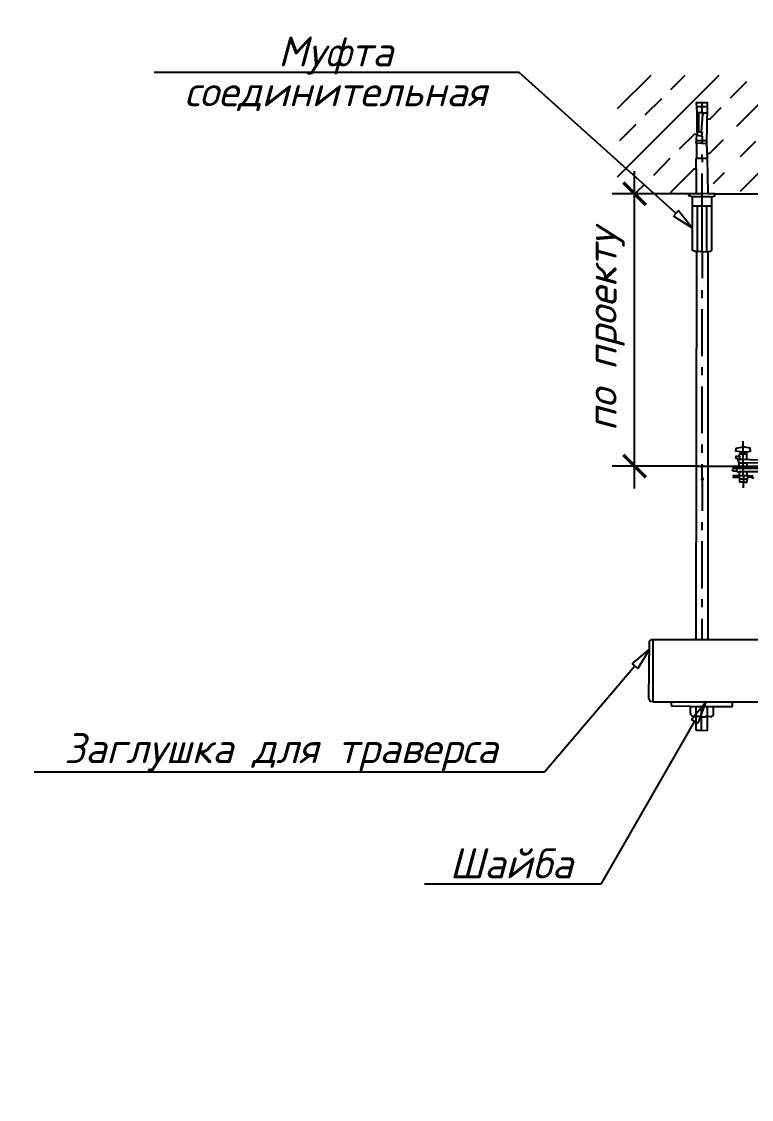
# Model space of a CAD drawing. Header units: millimetres. Extents: x -3689 to 3021565, y -698052 to -604547.
# Drawn here: x 2709735 to 2714616, y -687331 to -680122 of the extents above; entities that cross this region are included whole.
import ezdxf
from ezdxf import colors
from ezdxf.entities.mleader import LeaderData, LeaderLine
from ezdxf.math import Vec2, Vec3

# ---------------------------------------------------------------- set-up
doc = ezdxf.new("R2010")
doc.units = ezdxf.units.MM
doc.header["$PDMODE"] = 35
doc.layers.get('0').update_dxf_attribs({"lineweight": 0})
doc.layers.get('Defpoints').update_dxf_attribs({"color": 4})
doc.layers.add('PFV', color=7, linetype='Continuous')
doc.layers.add('ВК-текст К1', color=7, linetype='Continuous', lineweight=25)
doc.layers.add('Размеры', color=82, linetype='Continuous', lineweight=9)
doc.styles.add('SPDS', font='isocpeui.ttf')
doc.dimstyles.new('м 100', dxfattribs={"dimscale": 100, "dimtxt": 2, "dimasz": 1.5, "dimexe": 1.5, "dimexo": 0.625, "dimtad": 1, "dimdec": 0, "dimrnd": 5, "dimtxsty": 'SPDS', "dimblk": 'ARCHTICK', "dimcen": 2.5, "dimdle": 1.5, "dimclrd": 256, "dimclre": 256, "dimclrt": 256, "dimadec": 0, "dimazin": 0, "dimtfac": 1, "dimtdec": 0, "dimtmove": 1, "dimatfit": 3, "dimldrblk": 'OPEN30', "dimfxl": 1, "dimarcsym": 0})

# ---------------------------------------------------------------- blocks, each defined once
blk = doc.blocks.new('_ARCHTICK')
at = {"color": 0, "linetype": 'ByBlock', "const_width": 0.15}
blk.add_lwpolyline([(-0.5, -0.5), (0.5, 0.5)], dxfattribs=at)
blk = doc.blocks.new('*D517')
at = {"layer": 'Defpoints', "color": 0, "transparency": 16777216}
for p in [(2713834.6, -681273), (2714350.6, -681273), (2714325.7, -683095)]:
    blk.add_point(p, dxfattribs=at)
at = {"layer": 'Размеры', "lineweight": -2, "transparency": 16777216}
for p, q in [((2713834.6, -683245), (2713834.6, -681123)), ((2714288.1, -681273), (2713684.6, -681273)), ((2714263.2, -683095), (2713684.6, -683095))]:
    blk.add_line(p, q, dxfattribs=at)
at = {"layer": 'Размеры', "lineweight": -2, "transparency": 16777216, "xscale": 150, "yscale": 150, "zscale": 150}
for p, rotation in [((2713834.6, -681273), 90), ((2713834.6, -683095), 270)]:
    blk.add_blockref('_ARCHTICK', p, dxfattribs=dict(at, rotation=rotation))
at = {"layer": 'Размеры', "transparency": 16777216, "insert": (2713642.1, -682184), "char_height": 200, "attachment_point": 5, "rotation": 90, "style": 'SPDS'}
blk.add_mtext('по проекту', dxfattribs=at)
blk = doc.blocks.new('_OPEN30')
at = {"color": 0, "linetype": 'ByBlock'}
for p, q in [((-1, 0.268), (0, 0)), ((0, 0), (-1, -0.268)), ((0, 0), (-1, 0))]:
    blk.add_line(p, q, dxfattribs=at)
blk = doc.blocks.new('_ClosedBlank')
at = {"color": 0, "linetype": 'ByBlock', "lineweight": -2}
for p, q in [((-1, 0.167), (0, 0)), ((-1, 0.167), (-1, -0.167)), ((0, 0), (-1, -0.167))]:
    blk.add_line(p, q, dxfattribs=at)
blk = doc.blocks.new('Подвес 1')
at = {"layer": 'PFV', "color": 0}
for points in [[(80242.8, -301535, 0), (80922.6, -300855.3, 0)], [(80242.8, -301079.5, 0), (80467, -300855.3, 0)], [(80598.7, -300951.3, 0), (80694.8, -300855.3, 0)], [(80997.3, -301008.3, 0), (81107.6, -300898, 0)], [(81040, -301196.9, 0), (81381.6, -300855.3, 0)], [(81064.9, -301631.1, 0), (81837.1, -300855.3, 0)], [(80427.9, -301122.2, 0), (80538.2, -301011.8, 0)], [(80840.7, -301314.3, 0), (80844.3, -301065.2, 0), (80844.3, -301040.3, 0), (80769.5, -301040.3, 0), (80773.1, -301104.4, 0), (80773.1, -301115, 0), (80773.1, -301232.5, 0), (80787.3, -301232.5, 0), (80808.7, -301239.6, 0), (80805.1, -301260.9, 0)], [(80808.7, -301107.9, 0), (80808.7, -301036.8, 0)], [(80769.5, -301065.2, 0), (80808.7, -301065.2, 0)], [(80805.1, -301236, 0), (80812.2, -301118.6, 0), (80815.8, -301107.9, 0), (80776.6, -301107.9, 0)], [(80787.3, -301232.5, 0), (80787.3, -301107.9, 0)], [(80808.7, -301065.2, 0), (80844.3, -301065.2, 0)], [(80815.8, -301111.5, 0), (80819.3, -301111.5, 0), (80822.9, -301107.9, 0), (80837.1, -301107.9, 0), (80840.7, -301111.5, 0), (80840.7, -301107.9, 0)], [(80844.3, -301150.6, 0), (80862.1, -301147.1, 0), (80936.8, -301072.3, 0)], [(80257.1, -301293, 0), (80367.4, -301182.7, 0)], [(80776.6, -301250.3, 0), (80755.3, -301253.8, 0), (80655.6, -301349.9, 0)], [(80744.6, -301670.2, 0), (80719.7, -301663.1, 0), (80723.3, -301648.9, 0), (80847.8, -301645.3, 0), (80844.3, -301414, 0), (80840.7, -301314.3, 0), (80769.5, -301310.8, 0), (80773.1, -301257.4, 0), (80780.2, -301257.4, 0), (80808.7, -301264.5, 0), (80808.7, -301314.3, 0)], [(80776.6, -301232.5, 0), (80773.1, -301228.9, 0)], [(80776.6, -301257.4, 0), (80776.6, -301232.5, 0)], [(80769.5, -301293, 0), (80808.7, -301293, 0)], [(80773.1, -301314.3, 0), (80773.1, -301310.8, 0)], [(80773.1, -301410.4, 0), (80773.1, -301314.3, 0)], [(80808.7, -301293, 0), (80844.3, -301293, 0)], [(80844.3, -301381.9, 0), (80862.1, -301374.8, 0), (80951, -301285.9, 0)], [(81064.9, -301399.7, 0), (81168.1, -301296.5, 0)], [(80484.8, -301524.3, 0), (80595.1, -301410.4, 0)], [(80769.5, -301481.6, 0), (80769.5, -301414, 0), (80773.1, -301410.4, 0), (80840.7, -301410.4, 0)], [(80773.1, -301410.4, 0), (80773.1, -301414, 0)], [(80808.7, -301410.4, 0), (80808.7, -301385.5, 0)], [(80808.7, -301410.4, 0), (80808.7, -301438.9, 0)], [(80598.7, -301648.9, 0), (80605.8, -301631.1, 0), (80755.3, -301481.6, 0), (80769.5, -301481.6, 0), (80769.5, -301648.9, 0)], [(80808.7, -301648.9, 0), (80808.7, -301513.6, 0)], [(80883.4, -301581.2, 0), (80958.1, -301506.5, 0)], [(80367.4, -301648.9, 0), (80374.5, -301634.6, 0), (80424.3, -301584.8, 0)], [(80744.6, -301730.7, 0), (80744.6, -301670.2, 0), (80748.2, -301666.6, 0), (80865.6, -301666.6, 0), (80869.2, -301670.2, 0), (80872.7, -301670.2, 0)], [(80769.5, -304631.1, 0), (80773.1, -302033.2, 0), (80783.8, -302033.2, 0), (80830, -302036.8, 0), (80865.6, -302033.2, 0), (80872.7, -302026.1, 0), (80872.7, -301670.2, 0), (80894.1, -301663.1, 0), (80894.1, -301648.9, 0), (84748.2, -301648.9, 0), (84755.3, -301666.6, 0), (84769.5, -301666.6, 0), (84776.6, -301670.2, 0), (84901.2, -301670.2, 0), (84901.2, -301730.7, 0)], [(80808.7, -301666.6, 0), (80808.7, -301648.9, 0)], [(80808.7, -301727.1, 0), (80808.7, -301666.6, 0)], [(80894.1, -301648.9, 0), (80851.4, -301648.9, 0), (80847.8, -301645.3, 0)], [(80481.3, -305047.4, 0), (80481.3, -304631.1, 0), (81701.9, -304631.1, 0)], [(80769.5, -302036.8, 0), (80744.6, -302029.6, 0), (80744.6, -301730.7, 0), (80869.2, -301730.7, 0)], [(80776.6, -302033.2, 0), (80776.6, -301730.7, 0)], [(80808.7, -302036.8, 0), (80808.7, -301727.1, 0)], [(80840.7, -302033.2, 0), (80840.7, -301730.7, 0)], [(80869.2, -301730.7, 0), (80872.7, -301727.1, 0)], [(80808.7, -302036.8, 0), (80808.7, -302214.7, 0)], [(80847.8, -304631.1, 0), (80847.8, -302036.8, 0)], [(80808.7, -302346.4, 0), (80808.7, -302293, 0)], [(80808.7, -302734.3, 0), (80808.7, -302421.1, 0)], [(80808.7, -302862.4, 0), (80808.7, -302809, 0)], [(81057.8, -303485.1, 0), (81054.2, -303438.9, 0), (81047.1, -303424.7, 0), (81072, -303424.7, 0), (81182.3, -303428.2, 0)], [(80808.7, -303250.3, 0), (80808.7, -302937.1, 0)], [(80808.7, -303381.9, 0), (80808.7, -303325, 0)], [(81064.9, -303374.8, 0), (81032.9, -303371.3, 0), (81036.4, -303349.9, 0), (81082.7, -303342.8, 0)], [(81082.7, -303428.2, 0), (81082.7, -303389.1, 0), (81086.3, -303385.5, 0), (81086.3, -303374.8, 0), (81082.7, -303371.3, 0), (81082.7, -303303.7, 0)], [(81107.6, -303428.2, 0), (81107.6, -303374.8, 0), (81132.5, -303371.3, 0), (81129, -303349.9, 0), (81082.7, -303342.8, 0)], [(81047.1, -303424.7, 0), (81032.9, -303417.5, 0), (81036.4, -303403.3, 0), (81057.8, -303403.3, 0), (81057.8, -303421.1, 0)], [(81057.8, -303403.3, 0), (81057.8, -303392.6, 0), (81061.3, -303389.1, 0), (81082.7, -303389.1, 0)], [(81064.9, -303389.1, 0), (81064.9, -303374.8, 0), (81086.3, -303374.8, 0)], [(81082.7, -303389.1, 0), (81107.6, -303389.1, 0)], [(81082.7, -303485.1, 0), (81086.3, -303481.6, 0), (81086.3, -303470.9, 0), (81082.7, -303467.4, 0), (81082.7, -303428.2, 0)], [(81086.3, -303374.8, 0), (81107.6, -303374.8, 0)], [(80769.5, -303470.9, 0), (80808.7, -303470.9, 0)], [(80808.7, -303559.9, 0), (80808.7, -303456.7, 0)], [(80808.7, -303470.9, 0), (80847.8, -303470.9, 0)], [(80847.8, -303470.9, 0), (81057.8, -303470.9, 0)], [(81057.8, -303510.1, 0), (81011.5, -303502.9, 0), (81015.1, -303485.1, 0), (81193, -303485.1, 0), (81200.1, -303495.8, 0)], [(81040, -303506.5, 0), (81040, -303485.1, 0)], [(81057.8, -303449.6, 0), (81082.7, -303449.6, 0)], [(81057.8, -303470.9, 0), (81086.3, -303470.9, 0)], [(81082.7, -303449.6, 0), (81107.6, -303449.6, 0)], [(81082.7, -303506.5, 0), (81082.7, -303485.1, 0)], [(81086.3, -303470.9, 0), (81111.2, -303470.9, 0)], [(81111.2, -303485.1, 0), (81107.6, -303449.6, 0), (81196.6, -303446, 0), (81203.7, -303435.3, 0)], [(81111.2, -303470.9, 0), (81185.9, -303470.9, 0)], [(80808.7, -303559.9, 0), (80805.1, -303559.9, 0), (80805.1, -303563.4, 0), (80808.7, -303567, 0), (80808.7, -303769.8, 0)], [(80808.7, -303559.9, 0), (80815.8, -303559.9, 0), (80815.8, -303552.8, 0), (80808.7, -303552.8, 0)], [(81082.7, -303577.7, 0), (81107.6, -303577.7, 0), (81111.2, -303552.8, 0), (81118.3, -303535, 0), (81015.1, -303535, 0), (81015.1, -303545.6, 0), (81050.7, -303545.6, 0), (81064.9, -303556.3, 0), (81107.6, -303556.3, 0)], [(81047.1, -303542.1, 0), (81047.1, -303538.5, 0), (81050.7, -303535, 0), (81047.1, -303535, 0)], [(81057.8, -303531.4, 0), (81057.8, -303510.1, 0), (81061.3, -303506.5, 0), (81104, -303506.5, 0), (81107.6, -303510.1, 0), (81107.6, -303531.4, 0)], [(81082.7, -303577.7, 0), (81061.3, -303577.7, 0), (81061.3, -303556.3, 0)], [(81082.7, -303531.4, 0), (81082.7, -303506.5, 0)], [(81082.7, -303577.7, 0), (81086.3, -303574.1, 0), (81086.3, -303556.3, 0)], [(81086.3, -303556.3, 0), (81086.3, -303531.4, 0)], [(81107.6, -303510.1, 0), (81111.2, -303506.5, 0), (81182.3, -303506.5, 0), (81185.9, -303510.1, 0), (81189.5, -303510.1, 0)], [(81118.3, -303535, 0), (81125.4, -303535, 0)], [(81118.3, -303542.1, 0), (81125.4, -303542.1, 0)], [(81153.9, -303552.8, 0), (81129, -303545.6, 0), (81125.4, -303535, 0), (81150.3, -303535, 0)], [(81082.7, -303577.7, 0), (81082.7, -303616.8, 0)], [(81086.3, -303577.7, 0), (81082.7, -303577.7, 0)], [(80808.7, -303898, 0), (80808.7, -303844.6, 0)], [(80805.1, -304285.9, 0), (80808.7, -304282.3, 0), (80808.7, -303972.7, 0)], [(80808.7, -304414, 0), (80808.7, -304360.6, 0)], [(80808.7, -304631.1, 0), (80808.7, -304492.3, 0)], [(80481.3, -305047.4, 0), (80463.5, -305043.9, 0), (80452.8, -305022.5, 0), (80456.4, -304641.7, 0), (80467, -304631.1, 0), (80481.3, -304631.1, 0)], [(80481.3, -305047.4, 0), (80602.3, -305047.4, 0)], [(80730.4, -305079.5, 0), (80605.8, -305075.9, 0), (80602.3, -305047.4, 0), (80936.8, -305047.4, 0), (80947.5, -305047.4, 0)], [(80769.5, -305147.1, 0), (80741.1, -305143.5, 0), (80730.4, -305129.3, 0), (80730.4, -305079.5, 0), (80769.5, -305079.5, 0)], [(80798, -305239.6, 0), (80773.1, -305239.6, 0), (80769.5, -305236, 0), (80769.5, -305079.5, 0), (80844.3, -305079.5, 0)], [(80798, -305239.6, 0), (80844.3, -305236, 0), (80844.3, -305079.5, 0), (80936.8, -305079, 0), (80947.5, -305079.5, 0), (80948.3, -305079.3, 0)], [(80805.1, -305239.6, 0), (80805.1, -305104.4, 0), (80808.7, -305079.5, 0)], [(80847.8, -305143.5, 0), (80851.4, -305143.5, 0), (80869.2, -305147.1, 0), (80883.4, -305136.4, 0), (80883.4, -305079.5, 0)], [(80947.5, -305079.5, 0), (81008, -305079.5, 0), (81011.5, -305075.9, 0), (81011.5, -305047.4, 0), (85043.5, -305047.4, 0)], [(80947.5, -305047.4, 0), (80947.5, -305047.4, 0), (80947.5, -305047.4, 0), (81011.5, -305047.4, 0)], [(80947.5, -305047.4, 0), (80947.5, -305047.4, 0)], [(80769.5, -305147.1, 0), (80773.1, -305143.5, 0), (80805.1, -305143.5, 0)], [(80805.1, -305147.1, 0), (80830, -305147.1, 0), (80833.6, -305143.5, 0), (80847.8, -305143.5, 0)]]:
    blk.add_polyline3d(points, dxfattribs=at)

msp = doc.modelspace()

# ---------------------------------------------------------------- dimensions: what is measured, and where the dimension line sits
at = {"layer": 'Размеры'}
dim = msp.add_linear_dim(base=(2713834.5917, -681272.9723), p1=(2714325.6884, -683095.0363), p2=(2714350.5989, -681272.9723), angle=90, text='по проекту', dimstyle='м 100', dxfattribs=at)
dim.commit()
dim.dimension.update_dxf_attribs({"geometry": '*D517', "text_midpoint": (2713642.0917, -682184.0043)})

# ---------------------------------------------------------------- leaders
ml = msp.add_multileader_mtext('Standard')
ml.set_content('\\A1;\\pxt7;Газобетон', color=256, style='SPDS')
ml.set_leader_properties(color=256, linetype='ByLayer', lineweight=-1)
ml.build(insert=Vec2(0, 0))
ml.multileader.update_dxf_attribs({"text_left_attachment_type": 6, "text_right_attachment_type": 6, "dogleg_length": 50, "arrow_head_size": 125, "scale": 50})
ctx = ml.context
ctx.base_point, ctx.scale, ctx.char_height, ctx.arrow_head_size, ctx.landing_gap_size, ctx.plane_origin = Vec3(2773345.9263, -686382.4309), 50, 125, 125, 1, Vec3(2774806.7944, -681254.582)
ctx.left_attachment, ctx.right_attachment, ctx.text_align_type = 6, 6, 2
notes = []
notes.append((ctx, [(1, (1, 1, 0), (2774239.4983, -686382.4309), (-1, 0), 50, [(0, [(2775230.2296, -686941.1334)], 0, [])])]))
ctx.mtext.insert, ctx.mtext.width, ctx.mtext.defined_height, ctx.mtext.alignment, ctx.mtext.flow_direction = Vec3(2774188.4983, -686232.4309), 1977.214218, 738.4865, 3, 5
ml = msp.add_multileader_mtext('Standard')
ml.set_content('\\A1;\\pxt7;Газобетон', color=256, style='SPDS')
ml.set_leader_properties(color=256, linetype='ByLayer', lineweight=-1)
ml.build(insert=Vec2(0, 0))
ml.multileader.update_dxf_attribs({"text_left_attachment_type": 6, "text_right_attachment_type": 6, "dogleg_length": 50, "arrow_head_size": 125, "scale": 50})
ctx = ml.context
ctx.base_point, ctx.scale, ctx.char_height, ctx.arrow_head_size, ctx.landing_gap_size, ctx.plane_origin = Vec3(2795881.9997, -686382.4309), 50, 125, 125, 1, Vec3(2797342.8677, -681254.582)
ctx.left_attachment, ctx.right_attachment, ctx.text_align_type = 6, 6, 2
notes.append((ctx, [(1, (1, 1, 0), (2796775.5716, -686382.4309), (-1, 0), 50, [(0, [(2797766.3029, -686941.1334)], 0, [])])]))
ctx.mtext.insert, ctx.mtext.width, ctx.mtext.defined_height, ctx.mtext.alignment, ctx.mtext.flow_direction = Vec3(2796724.5716, -686232.4309), 1977.214218, 738.4865, 3, 5
ml = msp.add_multileader_mtext('Standard')
ml.set_content('\\A1;\\pxt7;Регулируемый подвес для системы подвесных потолков\\PLmin=250\\PLmax=1000', color=256, style='SPDS')
ml.set_leader_properties(color=256, linetype='ByLayer', lineweight=-1)
ml.build(insert=Vec2(0, 0))
ml.multileader.update_dxf_attribs({"text_left_attachment_type": 6, "text_right_attachment_type": 6, "dogleg_length": 50, "arrow_head_size": 125, "scale": 50})
ctx = ml.context
ctx.base_point, ctx.scale, ctx.char_height, ctx.arrow_head_size, ctx.landing_gap_size, ctx.plane_origin = Vec3(2778628.3747, -686573.793), 50, 100, 125, 1, Vec3(2779860.1349, -680968.3352)
ctx.left_attachment, ctx.right_attachment, ctx.text_align_type = 6, 6, 2
notes.append((ctx, [(1, (1, 1, 0), (2780572.799, -686573.793), (-1, 0), 50, [(0, [(2781272.2433, -686329.4527)], 0, [])])]))
ctx.mtext.insert, ctx.mtext.width, ctx.mtext.defined_height, ctx.mtext.alignment, ctx.mtext.flow_direction = Vec3(2780521.799, -686453.793), 1977.214218, 738.4865, 3, 5
ml = msp.add_multileader_mtext('Standard')
ml.set_content('\\A1;\\pxt7;Саморез для газобетона с дюбелем\\Pшаг 0,3....0,5 м', color=256, style='SPDS')
ml.set_leader_properties(color=256, linetype='ByLayer', lineweight=-1)
ml.build(insert=Vec2(0, 0))
ml.multileader.update_dxf_attribs({"text_left_attachment_type": 6, "text_right_attachment_type": 6, "dogleg_length": 50, "arrow_head_size": 125, "scale": 50})
ctx = ml.context
ctx.base_point, ctx.scale, ctx.char_height, ctx.arrow_head_size, ctx.landing_gap_size, ctx.plane_origin = Vec3(2795356.0126, -687044.1559), 50, 125, 125, 1, Vec3(2797342.8677, -679770.3583)
ctx.left_attachment, ctx.right_attachment, ctx.text_align_type = 6, 6, 2
notes.append((ctx, [(1, (1, 1, 0), (2797249.111, -687044.1559), (-1, 0), 50, [(1, [(2798732.1421, -687330.6056)], 0, [])])]))
ctx.mtext.insert, ctx.mtext.width, ctx.mtext.defined_height, ctx.mtext.alignment, ctx.mtext.flow_direction = Vec3(2797198.111, -686894.1559), 1977.214218, 738.4865, 3, 5
at = {"layer": 'ВК-текст К1'}
ml = msp.add_multileader_mtext('Standard', dxfattribs=at)
ml.set_content('Заглушка для траверса ', color=256, style='SPDS')
ml.set_leader_properties(color=256, linetype='ByLayer', lineweight=-1)
ml.set_arrow_properties(name='CLOSEDBLANK')
ml.build(insert=Vec2(0, 0))
ml.multileader.update_dxf_attribs({"text_left_attachment_type": 6, "text_right_attachment_type": 6, "dogleg_length": 150, "arrow_head_size": 150})
ctx = ml.context
ctx.base_point, ctx.char_height, ctx.arrow_head_size, ctx.landing_gap_size, ctx.plane_origin = Vec3(2709855.9546, -685141.3146), 200, 150, 50, Vec3(2702101.6832, -681953.3182)
ctx.left_attachment, ctx.right_attachment, ctx.text_align_type = 6, 6, 1
notes.append((ctx, [(1, (1, 1, 0), (2713232.1667, -685141.3146), (-1, 0), 150, [(0, [(2713933.7378, -684318.4532)], 0, [])])]))
ctx.mtext.insert, ctx.mtext.rotation, ctx.mtext.alignment, ctx.mtext.line_spacing_factor, ctx.mtext.line_spacing_style, ctx.mtext.flow_direction = Vec3(2711469.0606, -684881.3146), 6.283185307, 2, 0.8, 2, 5
ctx.mtext.has_bg_fill, ctx.mtext.bg_color, ctx.mtext.bg_scale_factor, ctx.mtext.bg_transparency, ctx.mtext.use_window_bg_color = 1, -1027028792, 1.5, 0, 1
for ctx, leaders in notes:
    for number, flags, end, landing, length, lines in leaders:
        leader = LeaderData()
        leader.index, (leader.has_last_leader_line, leader.has_dogleg_vector, leader.attachment_direction) = number, flags
        leader.last_leader_point, leader.dogleg_vector, leader.dogleg_length = Vec3(end), Vec3(landing), length
        for number, points, colour, breaks in lines:
            line = LeaderLine()
            line.index, line.vertices, line.color, line.breaks = number, Vec3.list(points), colors.encode_raw_color(colour), breaks
            leader.lines.append(line)
        ctx.leaders.append(leader)

# ---------------------------------------------------------------- next in the draw order: leaders
ml = msp.add_multileader_mtext('Standard', dxfattribs=at)
ml.set_content('Муфта \\Pсоединительная', color=256, style='SPDS')
ml.set_leader_properties(color=256, linetype='ByLayer', lineweight=-1)
ml.set_arrow_properties(name='CLOSEDBLANK')
ml.build(insert=Vec2(0, 0))
ml.multileader.update_dxf_attribs({"text_left_attachment_type": 6, "text_right_attachment_type": 6, "dogleg_length": 150, "arrow_head_size": 150})
ctx = ml.context
ctx.base_point, ctx.char_height, ctx.arrow_head_size, ctx.landing_gap_size, ctx.plane_origin = Vec3(2710757.5928, -680461.5132), 200, 150, 50, Vec3(2693615.2252, -679789.201)
ctx.left_attachment, ctx.right_attachment, ctx.text_align_type = 6, 6, 1
notes = []
notes.append((ctx, [(1, (1, 1, 0), (2713062.1382, -680461.5132), (-1, 0), 150, [(0, [(2714222.4854, -681504.2888)], 0, [])])]))
ctx.mtext.insert, ctx.mtext.rotation, ctx.mtext.alignment, ctx.mtext.line_spacing_factor, ctx.mtext.line_spacing_style, ctx.mtext.flow_direction = Vec3(2711834.8655, -680221.5132), 6.283185307, 2, 0.8, 2, 5
ctx.mtext.has_bg_fill, ctx.mtext.bg_color, ctx.mtext.bg_scale_factor, ctx.mtext.bg_transparency, ctx.mtext.use_window_bg_color = 1, -1027028792, 1.5, 0, 1
ml = msp.add_multileader_mtext('Standard', dxfattribs=at)
ml.set_content('Шайба ', color=256, style='SPDS')
ml.set_leader_properties(color=256, linetype='ByLayer', lineweight=-1)
ml.set_arrow_properties(name='CLOSEDBLANK')
ml.build(insert=Vec2(0, 0))
ml.multileader.update_dxf_attribs({"text_left_attachment_type": 6, "text_right_attachment_type": 6, "dogleg_length": 150, "arrow_head_size": 150})
ctx = ml.context
ctx.base_point, ctx.char_height, ctx.arrow_head_size, ctx.landing_gap_size, ctx.plane_origin = Vec3(2712559.8346, -685891.74), 200, 150, 50, Vec3(2702478.5935, -682306.4133)
ctx.left_attachment, ctx.right_attachment, ctx.text_align_type = 6, 6, 1
notes.append((ctx, [(1, (1, 1, 0), (2713609.077, -685891.74), (-1, 0), 150, [(0, [(2714310.6481, -684671.5483)], 0, [])])]))
ctx.mtext.insert, ctx.mtext.rotation, ctx.mtext.alignment, ctx.mtext.line_spacing_factor, ctx.mtext.line_spacing_style, ctx.mtext.flow_direction = Vec3(2713009.4558, -685651.74), 6.283185307, 2, 0.8, 2, 5
ctx.mtext.has_bg_fill, ctx.mtext.bg_color, ctx.mtext.bg_scale_factor, ctx.mtext.bg_transparency, ctx.mtext.use_window_bg_color = 1, -1027028792, 1.5, 0, 1
for ctx, leaders in notes:
    for number, flags, end, landing, length, lines in leaders:
        leader = LeaderData()
        leader.index, (leader.has_last_leader_line, leader.has_dogleg_vector, leader.attachment_direction) = number, flags
        leader.last_leader_point, leader.dogleg_vector, leader.dogleg_length = Vec3(end), Vec3(landing), length
        for number, points, colour, breaks in lines:
            line = LeaderLine()
            line.index, line.vertices, line.color, line.breaks = number, Vec3.list(points), colors.encode_raw_color(colour), breaks
            leader.lines.append(line)
        ctx.leaders.append(leader)

# ---------------------------------------------------------------- next in the draw order: block references
msp.add_blockref('Подвес 1', (2633477.8708, -379624.1215))

# ---------------------------------------------------------------- next in the draw order: leaders
ml = msp.add_multileader_mtext('Standard')
ml.set_content('\\A1;\\pxt7;П-образный оцинк. перфорированный профиль\\Pt=1.5 мм', color=256, style='SPDS')
ml.set_leader_properties(color=256, linetype='ByLayer', lineweight=-1)
ml.build(insert=Vec2(0, 0))
ml.multileader.update_dxf_attribs({"text_left_attachment_type": 6, "text_right_attachment_type": 6, "dogleg_length": 50, "arrow_head_size": 125, "scale": 50})
ctx = ml.context
ctx.base_point, ctx.scale, ctx.char_height, ctx.arrow_head_size, ctx.landing_gap_size, ctx.plane_origin = Vec3(2779271.7573, -684237.6108), 50, 125, 125, 1, Vec3(2781210.6479, -679770.3583)
ctx.left_attachment, ctx.right_attachment, ctx.text_align_type = 6, 6, 2
notes = []
notes.append((ctx, [(1, (1, 1, 0), (2781452.0717, -684237.6108), (-1, 0), 50, [(1, [(2782700.4942, -685276.5182), (2780922.7495, -685421.7999)], 0, [])])]))
ctx.mtext.insert, ctx.mtext.width, ctx.mtext.defined_height, ctx.mtext.alignment, ctx.mtext.flow_direction = Vec3(2781401.0717, -684087.6108), 2360.20744, 738.4865, 3, 5
ml = msp.add_multileader_mtext('Standard')
ml.set_content('\\A1;\\pxt7;Коротыш \\Pиз П-образного оцинк. перфорированного профиля t=1.5 мм\\PL=100-200 мм\\P(крепить к газобетону в 2х точках по краям)', color=256, style='SPDS')
ml.set_leader_properties(color=256, linetype='ByLayer', lineweight=-1)
ml.build(insert=Vec2(0, 0))
ml.multileader.update_dxf_attribs({"text_left_attachment_type": 6, "text_right_attachment_type": 6, "dogleg_length": 50, "arrow_head_size": 125, "scale": 50})
ctx = ml.context
ctx.base_point, ctx.scale, ctx.char_height, ctx.arrow_head_size, ctx.landing_gap_size, ctx.plane_origin = Vec3(2794453.4181, -684237.6108), 50, 100, 125, 1, Vec3(2796579.6258, -679770.3583)
ctx.left_attachment, ctx.right_attachment, ctx.text_align_type = 6, 6, 2
notes.append((ctx, [(1, (1, 1, 0), (2796908.5999, -684237.6108), (-1, 0), 50, [(1, [(2798796.772, -685750.8336)], 0, [])])]))
ctx.mtext.insert, ctx.mtext.width, ctx.mtext.defined_height, ctx.mtext.alignment, ctx.mtext.flow_direction = Vec3(2796857.5999, -684107.6108), 2509.464213, 738.4865, 3, 5
ml = msp.add_multileader_mtext('Standard')
ml.set_content('\\A1;\\pxt7;П-образный оцинк. перфорированный профиль\\Pt=1.5 мм', color=256, style='SPDS')
ml.set_leader_properties(color=256, linetype='ByLayer', lineweight=-1)
ml.build(insert=Vec2(0, 0))
ml.multileader.update_dxf_attribs({"text_left_attachment_type": 6, "text_right_attachment_type": 6, "dogleg_length": 50, "arrow_head_size": 125, "scale": 50})
ctx = ml.context
ctx.base_point, ctx.scale, ctx.char_height, ctx.arrow_head_size, ctx.landing_gap_size, ctx.plane_origin = Vec3(2800898.4145, -684237.6108), 50, 125, 125, 1, Vec3(2803746.7212, -679770.3583)
ctx.left_attachment, ctx.right_attachment, ctx.text_align_type = 6, 6, 2
notes.append((ctx, [(1, (1, 1, 0), (2803078.7289, -684237.6108), (-1, 0), 50, [(1, [(2803458.8228, -685421.7999)], 0, [])])]))
ctx.mtext.insert, ctx.mtext.width, ctx.mtext.defined_height, ctx.mtext.alignment, ctx.mtext.flow_direction = Vec3(2803027.7289, -684087.6108), 2360.20744, 738.4865, 3, 5
ml = msp.add_multileader_mtext('Standard')
ml.set_content('\\A1;\\pxt7;Коротыш \\Pиз П-образного оцинк. перфорированного профиля t=1.5 мм\\PL=100-200 мм\\P(крепить к газобетону в 2х точках)', color=256, style='SPDS')
ml.set_leader_properties(color=256, linetype='ByLayer', lineweight=-1)
ml.build(insert=Vec2(0, 0))
ml.multileader.update_dxf_attribs({"text_left_attachment_type": 6, "text_right_attachment_type": 6, "dogleg_length": 50, "arrow_head_size": 125, "scale": 50})
ctx = ml.context
ctx.base_point, ctx.scale, ctx.char_height, ctx.arrow_head_size, ctx.landing_gap_size, ctx.plane_origin = Vec3(2819443.5914, -684237.6108), 50, 100, 125, 1, Vec3(2821619.4961, -679770.3583)
ctx.left_attachment, ctx.right_attachment, ctx.text_align_type = 6, 6, 2
notes.append((ctx, [(1, (1, 1, 0), (2821948.4702, -684237.6108), (-1, 0), 50, [(1, [(2823836.6423, -685750.8336)], 0, [])])]))
ctx.mtext.insert, ctx.mtext.width, ctx.mtext.defined_height, ctx.mtext.alignment, ctx.mtext.flow_direction = Vec3(2821897.4702, -684107.6108), 2509.464213, 738.4865, 3, 5
ml = msp.add_multileader_mtext('Standard')
ml.set_content('\\A1;\\pxt7;П-образный оцинк. перфорированный профиль\\Pt=1.5 мм', color=256, style='SPDS')
ml.set_leader_properties(color=256, linetype='ByLayer', lineweight=-1)
ml.build(insert=Vec2(0, 0))
ml.multileader.update_dxf_attribs({"text_left_attachment_type": 6, "text_right_attachment_type": 6, "dogleg_length": 50, "arrow_head_size": 125, "scale": 50})
ctx = ml.context
ctx.base_point, ctx.scale, ctx.char_height, ctx.arrow_head_size, ctx.landing_gap_size, ctx.plane_origin = Vec3(2825938.2849, -684237.6108), 50, 125, 125, 1, Vec3(2828786.5915, -679770.3583)
ctx.left_attachment, ctx.right_attachment, ctx.text_align_type = 6, 6, 2
notes.append((ctx, [(1, (1, 1, 0), (2828118.5992, -684237.6108), (-1, 0), 50, [(1, [(2828498.6932, -685421.7999)], 0, [])])]))
ctx.mtext.insert, ctx.mtext.width, ctx.mtext.defined_height, ctx.mtext.alignment, ctx.mtext.flow_direction = Vec3(2828067.5992, -684087.6108), 2360.20744, 738.4865, 3, 5
ml = msp.add_multileader_mtext('Standard')
ml.set_content('\\A1;\\pxt7;Саморез для газобетона с дюбелем\\Pшаг 0,3....0,5 м', color=256, style='SPDS')
ml.set_leader_properties(color=256, linetype='ByLayer', lineweight=-1)
ml.build(insert=Vec2(0, 0))
ml.multileader.update_dxf_attribs({"text_left_attachment_type": 6, "text_right_attachment_type": 6, "dogleg_length": 50, "arrow_head_size": 125, "scale": 50})
ctx = ml.context
ctx.base_point, ctx.scale, ctx.char_height, ctx.arrow_head_size, ctx.landing_gap_size, ctx.plane_origin = Vec3(2772819.9392, -684898.2071), 50, 125, 125, 1, Vec3(2774806.7944, -679770.3583)
ctx.left_attachment, ctx.right_attachment, ctx.text_align_type = 6, 6, 2
notes.append((ctx, [(1, (1, 1, 0), (2774713.0377, -684898.2071), (-1, 0), 50, [(1, [(2776120.6986, -685456.9097), (2776196.0688, -687330.6056)], 0, [])])]))
ctx.mtext.insert, ctx.mtext.width, ctx.mtext.defined_height, ctx.mtext.alignment, ctx.mtext.flow_direction = Vec3(2774662.0377, -684748.2071), 1977.214218, 738.4865, 3, 5
ml = msp.add_multileader_mtext('Standard')
ml.set_content('\\A1;\\pxt7;Шуруп для газобетона %%C6х50 мм с дюбелем', color=256, style='SPDS')
ml.set_leader_properties(color=256, linetype='ByLayer', lineweight=-1)
ml.build(insert=Vec2(0, 0))
ml.multileader.update_dxf_attribs({"text_left_attachment_type": 6, "text_right_attachment_type": 6, "dogleg_length": 50, "arrow_head_size": 125, "scale": 50})
ctx = ml.context
ctx.base_point, ctx.scale, ctx.char_height, ctx.arrow_head_size, ctx.landing_gap_size, ctx.plane_origin = Vec3(2819521.1234, -685276.5929), 50, 100, 125, 1, Vec3(2821398.3838, -679974.6202)
ctx.left_attachment, ctx.right_attachment, ctx.text_align_type = 6, 6, 2
notes.append((ctx, [(1, (1, 1, 0), (2821873.1991, -685276.5929), (-1, 0), 50, [(1, [(2823615.53, -685955.0956)], 0, [])])]))
ctx.mtext.insert, ctx.mtext.width, ctx.mtext.defined_height, ctx.mtext.alignment, ctx.mtext.flow_direction = Vec3(2821822.1991, -685156.5929), 2509.464213, 738.4865, 3, 5
ml = msp.add_multileader_mtext('Standard')
ml.set_content('\\A1;\\pxt7;Регулируемый подвес для системы подвесных потолков\\PLmin=250\\PLmax=1000', color=256, style='SPDS')
ml.set_leader_properties(color=256, linetype='ByLayer', lineweight=-1)
ml.build(insert=Vec2(0, 0))
ml.multileader.update_dxf_attribs({"text_left_attachment_type": 6, "text_right_attachment_type": 6, "dogleg_length": 50, "arrow_head_size": 125, "scale": 50})
ctx = ml.context
ctx.base_point, ctx.scale, ctx.char_height, ctx.arrow_head_size, ctx.landing_gap_size, ctx.plane_origin = Vec3(2801457.9859, -686046.098), 50, 100, 125, 1, Vec3(2802396.2083, -680968.3352)
ctx.left_attachment, ctx.right_attachment, ctx.text_align_type = 6, 6, 2
notes.append((ctx, [(1, (1, 1, 0), (2803402.4101, -686046.098), (-1, 0), 50, [(0, [(2804037.7958, -686332.8355)], 0, [])])]))
ctx.mtext.insert, ctx.mtext.width, ctx.mtext.defined_height, ctx.mtext.alignment, ctx.mtext.flow_direction = Vec3(2803351.4101, -685926.098), 1977.214218, 738.4865, 3, 5
for ctx, leaders in notes:
    for number, flags, end, landing, length, lines in leaders:
        leader = LeaderData()
        leader.index, (leader.has_last_leader_line, leader.has_dogleg_vector, leader.attachment_direction) = number, flags
        leader.last_leader_point, leader.dogleg_vector, leader.dogleg_length = Vec3(end), Vec3(landing), length
        for number, points, colour, breaks in lines:
            line = LeaderLine()
            line.index, line.vertices, line.color, line.breaks = number, Vec3.list(points), colors.encode_raw_color(colour), breaks
            leader.lines.append(line)
        ctx.leaders.append(leader)

doc.saveas('drawing.dxf')
